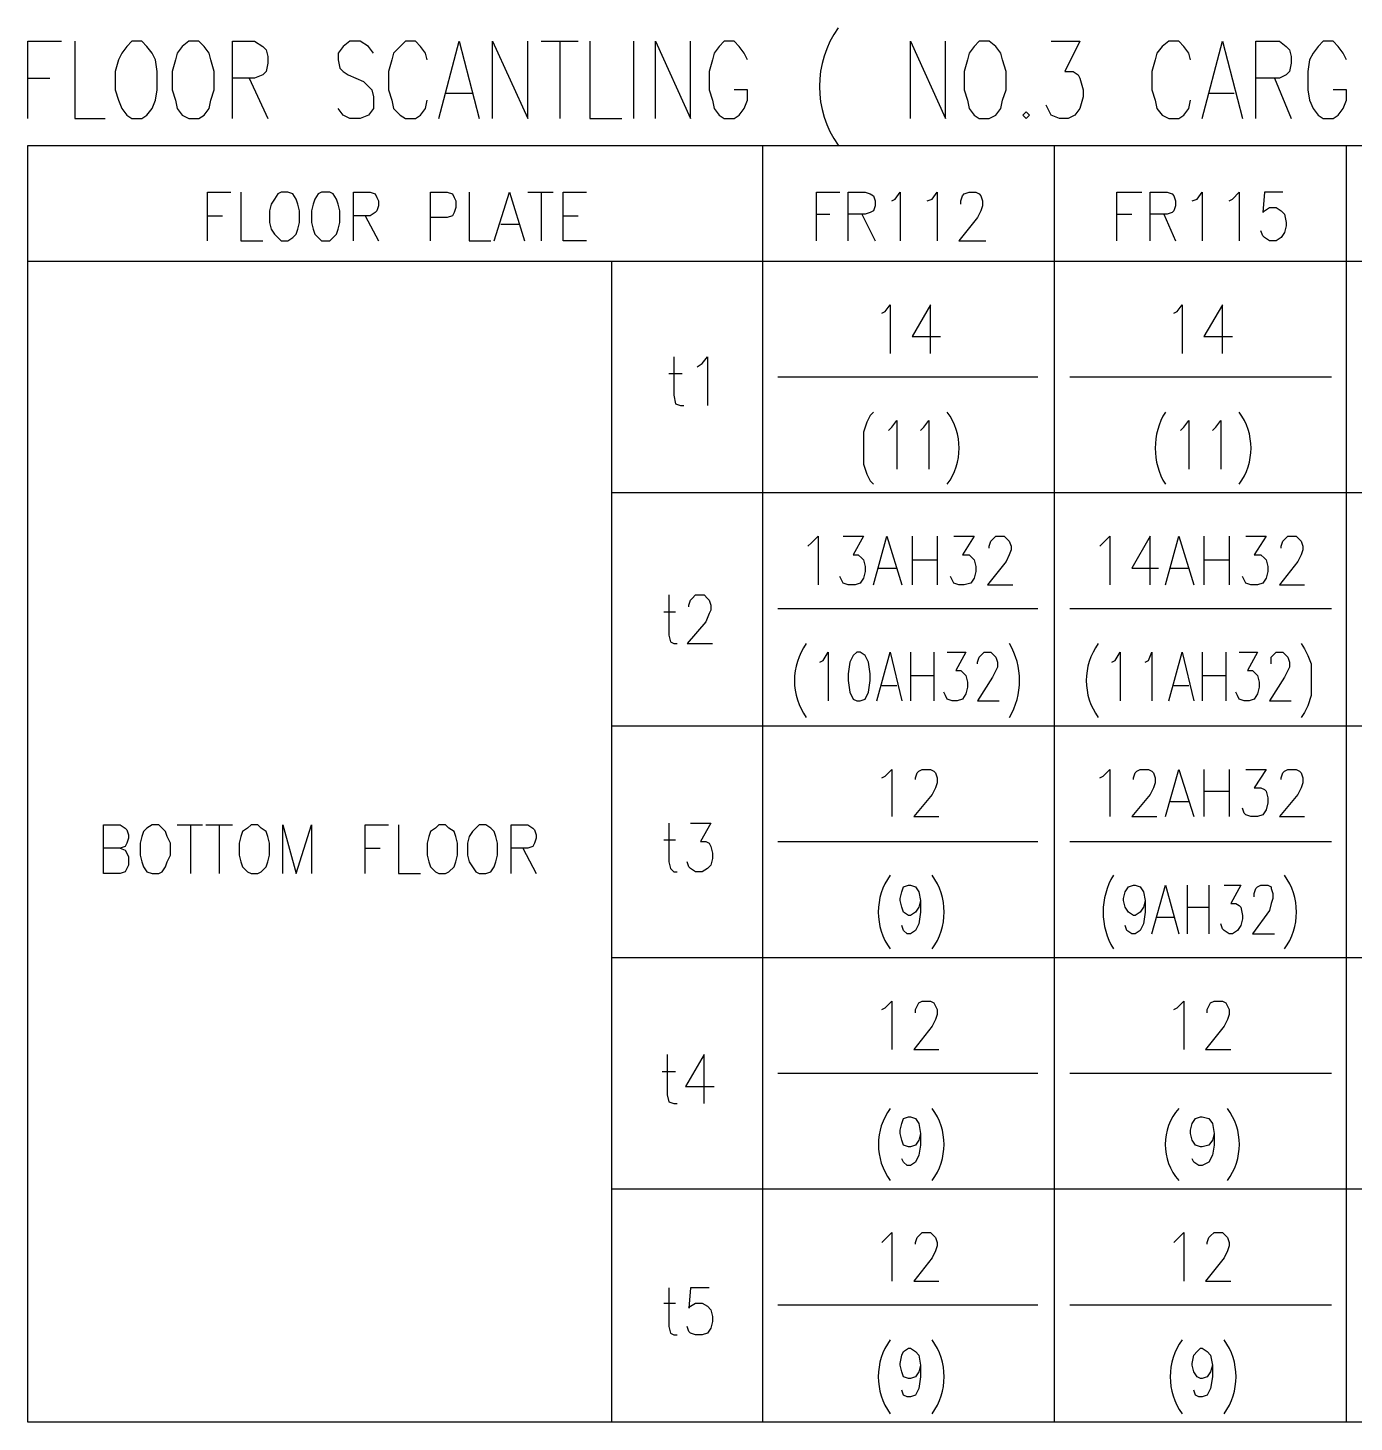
# Model space of a CAD drawing. Header units: millimetres. Extents: x 0.6 to 49, y 0.3 to 23.1.
# Drawn here: x 39.069 to 41.704, y 8.197 to 10.967 of the extents above; entities that cross this region are included whole.
import ezdxf

# ---------------------------------------------------------------- set-up
doc = ezdxf.new("R2010")
doc.units = ezdxf.units.MM
doc.layers.add('PDF_Geometry', color=7, linetype='Continuous')

msp = doc.modelspace()

# ---------------------------------------------------------------- linework, layer by layer
at = {"layer": 'PDF_Geometry', "lineweight": 25}
for points in [[(39.0694, 10.7867), (39.0694, 10.94), (39.1361, 10.94)], [(39.1628, 10.94), (39.1628, 10.7867), (39.2228, 10.7867)], [(39.4761, 10.7867), (39.4761, 10.94), (39.5194, 10.94), (39.5361, 10.93), (39.5428, 10.9233), (39.5461, 10.91), (39.5461, 10.8967), (39.5428, 10.88), (39.5361, 10.8733), (39.5194, 10.8667), (39.4761, 10.8667)], [(39.7561, 10.9167), (39.7461, 10.93), (39.7294, 10.94), (39.7094, 10.94), (39.6961, 10.93), (39.6861, 10.9167), (39.6861, 10.9033), (39.6894, 10.8867), (39.6961, 10.88), (39.7061, 10.8733), (39.7361, 10.86), (39.7461, 10.85), (39.7528, 10.8433), (39.7561, 10.83), (39.7561, 10.8067), (39.7461, 10.7933), (39.7294, 10.7867), (39.7094, 10.7867), (39.6961, 10.7933), (39.6861, 10.8067)], [(39.8628, 10.9033), (39.8594, 10.9167), (39.8494, 10.93), (39.8394, 10.94), (39.8194, 10.94), (39.8094, 10.93), (39.7961, 10.9167), (39.7928, 10.9033), (39.7861, 10.88), (39.7861, 10.8433), (39.7928, 10.8233), (39.7961, 10.8067), (39.8094, 10.7933), (39.8194, 10.7867), (39.8394, 10.7867), (39.8494, 10.7933), (39.8594, 10.8067), (39.8628, 10.8233)], [(39.8861, 10.7867), (39.9261, 10.94), (39.9661, 10.7867)], [(39.9928, 10.7867), (39.9928, 10.94), (40.0628, 10.7867), (40.0628, 10.94)], [(40.0894, 10.94), (40.1628, 10.94)], [(40.1261, 10.94), (40.1261, 10.7867)], [(40.1861, 10.94), (40.1861, 10.7867), (40.2494, 10.7867)], [(40.2728, 10.94), (40.2728, 10.7867)], [(40.3161, 10.7867), (40.3161, 10.94), (40.3861, 10.7867), (40.3861, 10.94)], [(40.4994, 10.9033), (40.4928, 10.9167), (40.4828, 10.93), (40.4728, 10.94), (40.4528, 10.94), (40.4428, 10.93), (40.4328, 10.9167), (40.4294, 10.9033), (40.4228, 10.88), (40.4228, 10.8433), (40.4294, 10.8233), (40.4328, 10.8067), (40.4428, 10.7933), (40.4528, 10.7867), (40.4728, 10.7867), (40.4828, 10.7933), (40.4928, 10.8067), (40.4994, 10.8233), (40.4994, 10.8433), (40.4728, 10.8433)], [(40.8228, 10.7867), (40.8228, 10.94), (40.8928, 10.7867), (40.8928, 10.94)], [(41.1028, 10.94), (41.1594, 10.94), (41.1294, 10.88), (41.1461, 10.88), (41.1561, 10.8733), (41.1594, 10.8667), (41.1661, 10.8433), (41.1661, 10.83), (41.1594, 10.8067), (41.1494, 10.7933), (41.1361, 10.7867), (41.1194, 10.7867), (41.1028, 10.7933), (41.0994, 10.8), (41.0928, 10.8133)], [(41.3794, 10.9033), (41.3761, 10.9167), (41.3661, 10.93), (41.3561, 10.94), (41.3361, 10.94), (41.3228, 10.93), (41.3128, 10.9167), (41.3094, 10.9033), (41.3028, 10.88), (41.3028, 10.8433), (41.3094, 10.8233), (41.3128, 10.8067), (41.3228, 10.7933), (41.3361, 10.7867), (41.3561, 10.7867), (41.3661, 10.7933), (41.3761, 10.8067), (41.3794, 10.8233)], [(41.4028, 10.7867), (41.4428, 10.94), (41.4828, 10.7867)], [(41.5094, 10.7867), (41.5094, 10.94), (41.5561, 10.94), (41.5694, 10.93), (41.5761, 10.9233), (41.5794, 10.91), (41.5794, 10.8967), (41.5761, 10.88), (41.5694, 10.8733), (41.5561, 10.8667), (41.5094, 10.8667)], [(41.6894, 10.9033), (41.6828, 10.9167), (41.6728, 10.93), (41.6628, 10.94), (41.6428, 10.94), (41.6328, 10.93), (41.6228, 10.9167), (41.6161, 10.9033), (41.6128, 10.88), (41.6128, 10.8433), (41.6161, 10.8233), (41.6228, 10.8067), (41.6328, 10.7933), (41.6428, 10.7867), (41.6628, 10.7867), (41.6728, 10.7933), (41.6828, 10.8067), (41.6894, 10.8233), (41.6894, 10.8433), (41.6628, 10.8433)], [(39.0694, 10.8667), (39.1128, 10.8667)], [(39.5094, 10.8667), (39.5461, 10.7867)], [(41.5461, 10.8667), (41.5794, 10.7867)], [(39.8994, 10.8367), (39.9528, 10.8367)], [(41.4161, 10.8367), (41.4661, 10.8367)], [(40.5294, 8.1967), (40.5294, 10.7333)], [(41.1094, 8.1967), (41.1094, 10.7333)], [(41.6894, 8.1967), (41.6894, 10.7333)], [(39.4261, 10.5433), (39.4261, 10.64), (39.4728, 10.64)], [(39.4928, 10.64), (39.4928, 10.5433), (39.5361, 10.5433)], [(39.7161, 10.5433), (39.7161, 10.64), (39.7494, 10.64), (39.7594, 10.6367), (39.7628, 10.63), (39.7661, 10.6233), (39.7661, 10.6133), (39.7628, 10.6033), (39.7594, 10.6), (39.7494, 10.5933), (39.7161, 10.5933)], [(39.8694, 10.5433), (39.8694, 10.64), (39.9028, 10.64), (39.9128, 10.6367), (39.9161, 10.63), (39.9194, 10.6233), (39.9194, 10.61), (39.9161, 10.6), (39.9128, 10.5933), (39.9028, 10.59), (39.8694, 10.59)], [(39.9461, 10.64), (39.9461, 10.5433), (39.9894, 10.5433)], [(39.9961, 10.5433), (40.0261, 10.64), (40.0561, 10.5433)], [(40.0628, 10.64), (40.1128, 10.64)], [(40.0894, 10.64), (40.0894, 10.5433)], [(40.1794, 10.5433), (40.1328, 10.5433), (40.1328, 10.64), (40.1794, 10.64)], [(40.6361, 10.5433), (40.6361, 10.64), (40.6828, 10.64)], [(40.6994, 10.5433), (40.6994, 10.64), (40.7328, 10.64), (40.7428, 10.6367), (40.7494, 10.6333), (40.7528, 10.6233), (40.7528, 10.6133), (40.7494, 10.6033), (40.7428, 10.6), (40.7328, 10.5967), (40.6994, 10.5967)], [(40.7861, 10.6233), (40.7928, 10.6267), (40.8028, 10.64), (40.8028, 10.5433)], [(40.8561, 10.6233), (40.8661, 10.6267), (40.8761, 10.64), (40.8761, 10.5433)], [(40.9228, 10.6167), (40.9228, 10.6233), (40.9261, 10.6333), (40.9294, 10.6367), (40.9394, 10.64), (40.9528, 10.64), (40.9594, 10.6367), (40.9628, 10.6333), (40.9661, 10.6233), (40.9661, 10.6133), (40.9628, 10.6033), (40.9561, 10.59), (40.9194, 10.5433), (40.9728, 10.5433)], [(41.2328, 10.5433), (41.2328, 10.64), (41.2828, 10.64)], [(41.2994, 10.5433), (41.2994, 10.64), (41.3328, 10.64), (41.3428, 10.6367), (41.3461, 10.6333), (41.3494, 10.6233), (41.3494, 10.6133), (41.3461, 10.6033), (41.3428, 10.6), (41.3328, 10.5967), (41.2994, 10.5967)], [(41.3828, 10.6233), (41.3928, 10.6267), (41.4028, 10.64), (41.4028, 10.5433)], [(41.4561, 10.6233), (41.4628, 10.6267), (41.4761, 10.64), (41.4761, 10.5433)], [(41.5628, 10.64), (41.5261, 10.64), (41.5228, 10.6), (41.5261, 10.6033), (41.5361, 10.61), (41.5494, 10.61), (41.5594, 10.6033), (41.5661, 10.5967), (41.5694, 10.58), (41.5694, 10.5733), (41.5661, 10.56), (41.5594, 10.55), (41.5494, 10.5433), (41.5361, 10.5433), (41.5261, 10.55), (41.5228, 10.5533), (41.5194, 10.5633)], [(39.4261, 10.5933), (39.4561, 10.5933)], [(39.7394, 10.5933), (39.7661, 10.5433)], [(40.1328, 10.5933), (40.1628, 10.5933)], [(40.6361, 10.5967), (40.6628, 10.5967)], [(40.7261, 10.5967), (40.7528, 10.5433)], [(41.2328, 10.5967), (41.2628, 10.5967)], [(41.3261, 10.5967), (41.3494, 10.5433)], [(40.0094, 10.5767), (40.0461, 10.5767)], [(39.0694, 10.5033), (47.4894, 10.5033)], [(40.2294, 8.1967), (40.2294, 10.5033)], [(40.7661, 10.4), (40.7728, 10.4033), (40.7828, 10.4167), (40.7828, 10.32)], [(40.8628, 10.32), (40.8628, 10.4167), (40.8261, 10.3533), (40.8828, 10.3533)], [(41.3461, 10.4), (41.3528, 10.4033), (41.3628, 10.4167), (41.3628, 10.32)], [(41.4428, 10.32), (41.4428, 10.4167), (41.4061, 10.3533), (41.4628, 10.3533)], [(40.3528, 10.3133), (40.3528, 10.2367), (40.3561, 10.22), (40.3661, 10.2167), (40.3728, 10.2167)], [(40.3994, 10.2933), (40.4094, 10.3), (40.4194, 10.3133), (40.4194, 10.2167)], [(40.3428, 10.28), (40.3694, 10.28)], [(40.5594, 10.2733), (41.0761, 10.2733)], [(41.1394, 10.2733), (41.6594, 10.2733)], [(40.7494, 10.2033), (40.7428, 10.1967), (40.7361, 10.1833), (40.7294, 10.1633), (40.7294, 10.1), (40.7361, 10.08), (40.7428, 10.0667), (40.7494, 10.06)], [(40.7794, 10.1667), (40.7861, 10.1733), (40.7961, 10.1867), (40.7961, 10.09)], [(40.8428, 10.1667), (40.8494, 10.1733), (40.8594, 10.1867), (40.8594, 10.09)], [(41.3594, 10.1667), (41.3661, 10.1733), (41.3761, 10.1867), (41.3761, 10.09)], [(41.4228, 10.1667), (41.4294, 10.1733), (41.4394, 10.1867), (41.4394, 10.09)], [(40.2294, 10.0433), (47.4894, 10.0433)], [(40.6194, 9.9367), (40.6261, 9.9433), (40.6394, 9.9567), (40.6394, 9.86)], [(40.6894, 9.9567), (40.7294, 9.9567), (40.7094, 9.92), (40.7194, 9.92), (40.7261, 9.9133), (40.7294, 9.91), (40.7328, 9.8967), (40.7328, 9.8867), (40.7294, 9.8733), (40.7228, 9.8633), (40.7128, 9.86), (40.6994, 9.86), (40.6894, 9.8633), (40.6861, 9.87), (40.6828, 9.8767)], [(40.7494, 9.86), (40.7761, 9.9567), (40.8061, 9.86)], [(40.8261, 9.9567), (40.8261, 9.86)], [(40.8761, 9.9567), (40.8761, 9.86)], [(40.9094, 9.9567), (40.9494, 9.9567), (40.9261, 9.92), (40.9394, 9.92), (40.9461, 9.9133), (40.9494, 9.91), (40.9528, 9.8967), (40.9528, 9.8867), (40.9494, 9.8733), (40.9428, 9.8633), (40.9294, 9.86), (40.9194, 9.86), (40.9094, 9.8633), (40.9061, 9.87), (40.9028, 9.8767)], [(40.9794, 9.9333), (40.9794, 9.9367), (40.9828, 9.9467), (40.9861, 9.95), (40.9928, 9.9567), (41.0094, 9.9567), (41.0161, 9.95), (41.0194, 9.9467), (41.0228, 9.9367), (41.0228, 9.93), (41.0194, 9.92), (41.0128, 9.9067), (40.9761, 9.86), (41.0261, 9.86)], [(41.1994, 9.9367), (41.2061, 9.9433), (41.2194, 9.9567), (41.2194, 9.86)], [(41.2994, 9.86), (41.2994, 9.9567), (41.2628, 9.8933), (41.3161, 9.8933)], [(41.3294, 9.86), (41.3561, 9.9567), (41.3861, 9.86)], [(41.4061, 9.9567), (41.4061, 9.86)], [(41.4561, 9.9567), (41.4561, 9.86)], [(41.4894, 9.9567), (41.5294, 9.9567), (41.5061, 9.92), (41.5194, 9.92), (41.5261, 9.9133), (41.5294, 9.91), (41.5328, 9.8967), (41.5328, 9.8867), (41.5294, 9.8733), (41.5228, 9.8633), (41.5128, 9.86), (41.4994, 9.86), (41.4894, 9.8633), (41.4861, 9.87), (41.4828, 9.8767)], [(41.5594, 9.9333), (41.5594, 9.9367), (41.5628, 9.9467), (41.5661, 9.95), (41.5728, 9.9567), (41.5894, 9.9567), (41.5961, 9.95), (41.5994, 9.9467), (41.6028, 9.9367), (41.6028, 9.93), (41.5994, 9.92), (41.5928, 9.9067), (41.5561, 9.86), (41.6061, 9.86)], [(40.7594, 9.8933), (40.7961, 9.8933)], [(40.8261, 9.91), (40.8761, 9.91)], [(41.3394, 9.8933), (41.3761, 9.8933)], [(41.4061, 9.91), (41.4561, 9.91)], [(40.3428, 9.84), (40.3428, 9.76), (40.3461, 9.7467), (40.3528, 9.7433), (40.3594, 9.7433)], [(40.3828, 9.8167), (40.3828, 9.82), (40.3861, 9.83), (40.3894, 9.8333), (40.3961, 9.84), (40.4128, 9.84), (40.4194, 9.8333), (40.4228, 9.83), (40.4261, 9.82), (40.4261, 9.81), (40.4228, 9.8033), (40.4161, 9.7867), (40.3794, 9.7433), (40.4294, 9.7433)], [(40.3328, 9.8067), (40.3561, 9.8067)], [(40.5594, 9.8133), (41.0761, 9.8133)], [(41.1394, 9.8133), (41.6594, 9.8133)], [(40.6428, 9.7067), (40.6494, 9.71), (40.6594, 9.7267), (40.6594, 9.63)], [(40.7561, 9.63), (40.7828, 9.7267), (40.8061, 9.63)], [(40.8228, 9.7267), (40.8228, 9.63)], [(40.8694, 9.7267), (40.8694, 9.63)], [(40.8961, 9.7267), (40.9328, 9.7267), (40.9128, 9.69), (40.9228, 9.69), (40.9294, 9.6833), (40.9328, 9.68), (40.9361, 9.6667), (40.9361, 9.6567), (40.9328, 9.6433), (40.9261, 9.6333), (40.9161, 9.63), (40.9061, 9.63), (40.8961, 9.6333), (40.8928, 9.64), (40.8894, 9.6467)], [(40.9561, 9.7033), (40.9561, 9.7067), (40.9594, 9.7167), (40.9628, 9.72), (40.9694, 9.7267), (40.9828, 9.7267), (40.9894, 9.72), (40.9928, 9.7167), (40.9961, 9.7067), (40.9961, 9.6967), (40.9928, 9.69), (40.9861, 9.6767), (40.9561, 9.63), (40.9994, 9.63)], [(41.2228, 9.7067), (41.2294, 9.71), (41.2394, 9.7267), (41.2394, 9.63)], [(41.2894, 9.7067), (41.2961, 9.71), (41.3028, 9.7267), (41.3028, 9.63)], [(41.3361, 9.63), (41.3628, 9.7267), (41.3861, 9.63)], [(41.4028, 9.7267), (41.4028, 9.63)], [(41.4494, 9.7267), (41.4494, 9.63)], [(41.4761, 9.7267), (41.5128, 9.7267), (41.4928, 9.69), (41.5028, 9.69), (41.5094, 9.6833), (41.5128, 9.68), (41.5161, 9.6667), (41.5161, 9.6567), (41.5128, 9.6433), (41.5061, 9.6333), (41.4961, 9.63), (41.4861, 9.63), (41.4761, 9.6333), (41.4728, 9.64), (41.4694, 9.6467)], [(41.5394, 9.7033), (41.5394, 9.7167), (41.5428, 9.72), (41.5494, 9.7267), (41.5628, 9.7267), (41.5694, 9.72), (41.5728, 9.7167), (41.5761, 9.7067), (41.5761, 9.6967), (41.5728, 9.69), (41.5661, 9.6767), (41.5361, 9.63), (41.5794, 9.63)], [(41.5994, 9.7433), (41.6061, 9.7333), (41.6128, 9.72), (41.6194, 9.7033), (41.6194, 9.64), (41.6128, 9.62), (41.6061, 9.6067), (41.5994, 9.5967)], [(40.8228, 9.68), (40.8694, 9.68)], [(41.4028, 9.68), (41.4494, 9.68)], [(40.7661, 9.66), (40.7961, 9.66)], [(41.3461, 9.66), (41.3761, 9.66)], [(40.2294, 9.58), (47.4894, 9.58)], [(40.7661, 9.4767), (40.7728, 9.48), (40.7861, 9.4933), (40.7861, 9.4)], [(40.8328, 9.4733), (40.8328, 9.4767), (40.8361, 9.4867), (40.8394, 9.49), (40.8461, 9.4933), (40.8628, 9.4933), (40.8694, 9.49), (40.8728, 9.4867), (40.8761, 9.4767), (40.8761, 9.4667), (40.8728, 9.4567), (40.8661, 9.4433), (40.8294, 9.4), (40.8794, 9.4)], [(41.1994, 9.4767), (41.2061, 9.48), (41.2194, 9.4933), (41.2194, 9.4)], [(41.2661, 9.4733), (41.2661, 9.4767), (41.2694, 9.4867), (41.2728, 9.49), (41.2794, 9.4933), (41.2961, 9.4933), (41.3028, 9.49), (41.3061, 9.4867), (41.3094, 9.4767), (41.3094, 9.4667), (41.3061, 9.4567), (41.2994, 9.4433), (41.2628, 9.4), (41.3128, 9.4)], [(41.3294, 9.4), (41.3561, 9.4933), (41.3861, 9.4)], [(41.4061, 9.4933), (41.4061, 9.4)], [(41.4561, 9.4933), (41.4561, 9.4)], [(41.4894, 9.4933), (41.5294, 9.4933), (41.5061, 9.4567), (41.5194, 9.4567), (41.5261, 9.4533), (41.5294, 9.45), (41.5328, 9.4367), (41.5328, 9.4267), (41.5294, 9.4133), (41.5228, 9.4033), (41.5128, 9.4), (41.4994, 9.4), (41.4894, 9.4033), (41.4861, 9.4067), (41.4828, 9.4167)], [(41.5594, 9.4733), (41.5594, 9.4767), (41.5628, 9.4867), (41.5661, 9.49), (41.5728, 9.4933), (41.5894, 9.4933), (41.5961, 9.49), (41.5994, 9.4867), (41.6028, 9.4767), (41.6028, 9.4667), (41.5994, 9.4567), (41.5928, 9.4433), (41.5561, 9.4), (41.6061, 9.4)], [(41.4061, 9.45), (41.4561, 9.45)], [(41.3394, 9.43), (41.3761, 9.43)], [(39.2528, 9.3367), (39.2628, 9.3333), (39.2661, 9.3267), (39.2694, 9.32), (39.2694, 9.3033), (39.2661, 9.2967), (39.2628, 9.29), (39.2528, 9.2867), (39.2194, 9.2867), (39.2194, 9.3833), (39.2528, 9.3833), (39.2628, 9.3767), (39.2661, 9.3733), (39.2694, 9.3633), (39.2694, 9.3567), (39.2661, 9.3467), (39.2628, 9.34), (39.2528, 9.3367), (39.2194, 9.3367)], [(39.3661, 9.3833), (39.4161, 9.3833)], [(39.3928, 9.3833), (39.3928, 9.2867)], [(39.4228, 9.3833), (39.4761, 9.3833)], [(39.4494, 9.3833), (39.4494, 9.2867)], [(39.5761, 9.2867), (39.5761, 9.3833), (39.6028, 9.2867), (39.6328, 9.3833), (39.6328, 9.2867)], [(39.7394, 9.2867), (39.7394, 9.3833), (39.7861, 9.3833)], [(39.8061, 9.3833), (39.8061, 9.2867), (39.8494, 9.2867)], [(40.0294, 9.2867), (40.0294, 9.3833), (40.0628, 9.3833), (40.0728, 9.3767), (40.0761, 9.3733), (40.0794, 9.3633), (40.0794, 9.3567), (40.0761, 9.3467), (40.0728, 9.34), (40.0628, 9.3367), (40.0294, 9.3367)], [(40.3428, 9.3867), (40.3428, 9.31), (40.3461, 9.2967), (40.3528, 9.29), (40.3594, 9.29)], [(40.3861, 9.3867), (40.4261, 9.3867), (40.4061, 9.35), (40.4161, 9.35), (40.4228, 9.3467), (40.4261, 9.34), (40.4294, 9.3267), (40.4294, 9.3167), (40.4261, 9.3033), (40.4194, 9.2967), (40.4094, 9.29), (40.3961, 9.29), (40.3861, 9.2967), (40.3828, 9.3), (40.3794, 9.31)], [(39.7394, 9.3367), (39.7694, 9.3367)], [(40.0528, 9.3367), (40.0794, 9.2867)], [(40.3328, 9.3533), (40.3561, 9.3533)], [(40.5594, 9.35), (41.0761, 9.35)], [(41.1394, 9.35), (41.6594, 9.35)], [(40.8428, 9.2333), (40.8394, 9.22), (40.8328, 9.21), (40.8228, 9.2033), (40.8194, 9.2033), (40.8094, 9.21), (40.8061, 9.22), (40.8028, 9.2333), (40.8028, 9.2367), (40.8061, 9.25), (40.8094, 9.26), (40.8194, 9.2633), (40.8228, 9.2633), (40.8328, 9.26), (40.8394, 9.25), (40.8428, 9.2333), (40.8428, 9.21), (40.8394, 9.1867), (40.8328, 9.1733), (40.8228, 9.1667), (40.8161, 9.1667), (40.8094, 9.1733), (40.8061, 9.1833)], [(41.2894, 9.2333), (41.2861, 9.22), (41.2794, 9.21), (41.2694, 9.2033), (41.2661, 9.2033), (41.2561, 9.21), (41.2494, 9.22), (41.2461, 9.2333), (41.2461, 9.2367), (41.2494, 9.25), (41.2561, 9.26), (41.2661, 9.2633), (41.2694, 9.2633), (41.2794, 9.26), (41.2861, 9.25), (41.2894, 9.2333), (41.2894, 9.21), (41.2861, 9.1867), (41.2794, 9.1733), (41.2694, 9.1667), (41.2628, 9.1667), (41.2528, 9.1733), (41.2494, 9.1833)], [(41.3028, 9.1667), (41.3294, 9.2633), (41.3561, 9.1667)], [(41.3728, 9.2633), (41.3728, 9.1667)], [(41.4161, 9.2633), (41.4161, 9.1667)], [(41.4461, 9.2633), (41.4794, 9.2633), (41.4594, 9.2267), (41.4694, 9.2267), (41.4761, 9.2233), (41.4794, 9.22), (41.4828, 9.2033), (41.4828, 9.1967), (41.4794, 9.1833), (41.4728, 9.1733), (41.4628, 9.1667), (41.4561, 9.1667), (41.4461, 9.1733), (41.4428, 9.1767), (41.4394, 9.1867)], [(41.5061, 9.24), (41.5061, 9.2467), (41.5094, 9.2567), (41.5128, 9.26), (41.5194, 9.2633), (41.5328, 9.2633), (41.5394, 9.26), (41.5394, 9.2567), (41.5428, 9.2467), (41.5428, 9.2367), (41.5394, 9.2267), (41.5361, 9.2133), (41.5028, 9.1667), (41.5461, 9.1667)], [(41.3128, 9.2), (41.3461, 9.2)], [(41.3728, 9.22), (41.4161, 9.22)], [(40.2294, 9.12), (47.4894, 9.12)], [(40.7661, 9.0167), (40.7728, 9.02), (40.7861, 9.0333), (40.7861, 8.9367)], [(40.8328, 9.01), (40.8328, 9.0167), (40.8361, 9.0233), (40.8394, 9.03), (40.8461, 9.0333), (40.8628, 9.0333), (40.8694, 9.03), (40.8728, 9.0233), (40.8761, 9.0167), (40.8761, 9.0067), (40.8728, 8.9967), (40.8661, 8.9833), (40.8294, 8.9367), (40.8794, 8.9367)], [(41.3461, 9.0167), (41.3528, 9.02), (41.3661, 9.0333), (41.3661, 8.9367)], [(41.4128, 9.01), (41.4128, 9.0167), (41.4161, 9.0233), (41.4194, 9.03), (41.4261, 9.0333), (41.4428, 9.0333), (41.4494, 9.03), (41.4528, 9.0233), (41.4561, 9.0167), (41.4561, 9.0067), (41.4528, 8.9967), (41.4461, 8.9833), (41.4094, 8.9367), (41.4594, 8.9367)], [(40.3394, 8.9267), (40.3394, 8.8467), (40.3428, 8.8333), (40.3528, 8.83), (40.3594, 8.83)], [(40.4128, 8.83), (40.4128, 8.9267), (40.3761, 8.8633), (40.4328, 8.8633)], [(40.3294, 8.8933), (40.3561, 8.8933)], [(40.5594, 8.89), (41.0761, 8.89)], [(41.1394, 8.89), (41.6594, 8.89)], [(40.8428, 8.77), (40.8394, 8.7567), (40.8328, 8.7467), (40.8228, 8.7433), (40.8194, 8.7433), (40.8094, 8.7467), (40.8061, 8.7567), (40.8028, 8.77), (40.8028, 8.7767), (40.8061, 8.79), (40.8094, 8.8), (40.8194, 8.8033), (40.8228, 8.8033), (40.8328, 8.8), (40.8394, 8.79), (40.8428, 8.77), (40.8428, 8.7467), (40.8394, 8.7267), (40.8328, 8.7133), (40.8228, 8.7067), (40.8161, 8.7067), (40.8094, 8.7133), (40.8061, 8.72)], [(41.4261, 8.77), (41.4228, 8.7567), (41.4161, 8.7467), (41.4028, 8.7433), (41.3994, 8.7433), (41.3894, 8.7467), (41.3828, 8.7567), (41.3794, 8.77), (41.3794, 8.7767), (41.3828, 8.79), (41.3894, 8.8), (41.3994, 8.8033), (41.4028, 8.8033), (41.4161, 8.8), (41.4228, 8.79), (41.4261, 8.77), (41.4261, 8.7467), (41.4228, 8.7267), (41.4161, 8.7133), (41.4028, 8.7067), (41.3961, 8.7067), (41.3861, 8.7133), (41.3828, 8.72)], [(40.2294, 8.66), (47.4894, 8.66)], [(40.7661, 8.5533), (40.7728, 8.56), (40.7861, 8.5733), (40.7861, 8.4767)], [(40.8328, 8.55), (40.8328, 8.5533), (40.8361, 8.5633), (40.8394, 8.5667), (40.8461, 8.5733), (40.8628, 8.5733), (40.8694, 8.5667), (40.8728, 8.5633), (40.8761, 8.5533), (40.8761, 8.5467), (40.8728, 8.5367), (40.8661, 8.5233), (40.8294, 8.4767), (40.8794, 8.4767)], [(41.3461, 8.5533), (41.3528, 8.56), (41.3661, 8.5733), (41.3661, 8.4767)], [(41.4128, 8.55), (41.4128, 8.5533), (41.4161, 8.5633), (41.4194, 8.5667), (41.4261, 8.5733), (41.4428, 8.5733), (41.4494, 8.5667), (41.4528, 8.5633), (41.4561, 8.5533), (41.4561, 8.5467), (41.4528, 8.5367), (41.4461, 8.5233), (41.4094, 8.4767), (41.4594, 8.4767)], [(40.3428, 8.4633), (40.3428, 8.3867), (40.3461, 8.3733), (40.3528, 8.37), (40.3594, 8.37)], [(40.4228, 8.4633), (40.3861, 8.4633), (40.3828, 8.4233), (40.3861, 8.4267), (40.3961, 8.4333), (40.4094, 8.4333), (40.4194, 8.4267), (40.4261, 8.42), (40.4294, 8.4067), (40.4294, 8.3967), (40.4261, 8.3833), (40.4194, 8.3733), (40.4094, 8.37), (40.3961, 8.37), (40.3861, 8.3733), (40.3828, 8.3767), (40.3794, 8.3867)], [(40.3328, 8.4333), (40.3561, 8.4333)], [(40.5594, 8.43), (41.0761, 8.43)], [(41.1394, 8.43), (41.6594, 8.43)], [(40.8428, 8.31), (40.8394, 8.2967), (40.8328, 8.2867), (40.8228, 8.2833), (40.8194, 8.2833), (40.8094, 8.2867), (40.8061, 8.2967), (40.8028, 8.31), (40.8028, 8.3133), (40.8061, 8.33), (40.8094, 8.3367), (40.8194, 8.3433), (40.8228, 8.3433), (40.8328, 8.3367), (40.8394, 8.33), (40.8428, 8.31), (40.8428, 8.2867), (40.8394, 8.2633), (40.8328, 8.25), (40.8228, 8.2467), (40.8161, 8.2467), (40.8094, 8.25), (40.8061, 8.26)], [(41.4228, 8.31), (41.4194, 8.2967), (41.4128, 8.2867), (41.4028, 8.2833), (41.3994, 8.2833), (41.3928, 8.2867), (41.3861, 8.2967), (41.3828, 8.31), (41.3828, 8.3133), (41.3861, 8.33), (41.3928, 8.3367), (41.3994, 8.3433), (41.4028, 8.3433), (41.4128, 8.3367), (41.4194, 8.33), (41.4228, 8.31), (41.4228, 8.2867), (41.4194, 8.2633), (41.4128, 8.25), (41.4028, 8.2467), (41.3961, 8.2467), (41.3894, 8.25), (41.3861, 8.26)]]:
    msp.add_lwpolyline(points, dxfattribs=at)
for points in [[(39.2761, 10.94), (39.2661, 10.93), (39.2561, 10.9167), (39.2494, 10.9033), (39.2428, 10.88), (39.2428, 10.8433), (39.2494, 10.8233), (39.2561, 10.8067), (39.2661, 10.7933), (39.2761, 10.7867), (39.2961, 10.7867), (39.3061, 10.7933), (39.3161, 10.8067), (39.3228, 10.8233), (39.3261, 10.8433), (39.3261, 10.88), (39.3228, 10.9033), (39.3161, 10.9167), (39.3061, 10.93), (39.2961, 10.94)], [(39.3894, 10.94), (39.3761, 10.93), (39.3661, 10.9167), (39.3628, 10.9033), (39.3561, 10.88), (39.3561, 10.8433), (39.3628, 10.8233), (39.3661, 10.8067), (39.3761, 10.7933), (39.3894, 10.7867), (39.4094, 10.7867), (39.4194, 10.7933), (39.4294, 10.8067), (39.4328, 10.8233), (39.4394, 10.8433), (39.4394, 10.88), (39.4328, 10.9033), (39.4294, 10.9167), (39.4194, 10.93), (39.4094, 10.94)], [(40.9594, 10.94), (40.9494, 10.93), (40.9394, 10.9167), (40.9361, 10.9033), (40.9294, 10.88), (40.9294, 10.8433), (40.9361, 10.8233), (40.9394, 10.8067), (40.9494, 10.7933), (40.9594, 10.7867), (40.9794, 10.7867), (40.9928, 10.7933), (41.0028, 10.8067), (41.0061, 10.8233), (41.0128, 10.8433), (41.0128, 10.88), (41.0061, 10.9033), (41.0028, 10.9167), (40.9928, 10.93), (40.9794, 10.94)], [(41.0528, 10.8), (41.0461, 10.7933), (41.0528, 10.7867), (41.0594, 10.7933)], [(47.4894, 10.7333), (47.4894, 8.1967), (39.0694, 8.1967), (39.0694, 10.7333)], [(39.5728, 10.64), (39.5661, 10.6367), (39.5594, 10.6267), (39.5528, 10.6167), (39.5494, 10.6033), (39.5494, 10.58), (39.5528, 10.5667), (39.5594, 10.5567), (39.5661, 10.55), (39.5728, 10.5433), (39.5861, 10.5433), (39.5961, 10.55), (39.6028, 10.5567), (39.6061, 10.5667), (39.6094, 10.58), (39.6094, 10.6033), (39.6061, 10.6167), (39.6028, 10.6267), (39.5961, 10.6367), (39.5861, 10.64)], [(39.6528, 10.64), (39.6461, 10.6367), (39.6394, 10.6267), (39.6361, 10.6167), (39.6328, 10.6033), (39.6328, 10.58), (39.6361, 10.5667), (39.6394, 10.5567), (39.6461, 10.55), (39.6528, 10.5433), (39.6694, 10.5433), (39.6761, 10.55), (39.6828, 10.5567), (39.6861, 10.5667), (39.6894, 10.58), (39.6894, 10.6033), (39.6861, 10.6167), (39.6828, 10.6267), (39.6761, 10.6367), (39.6694, 10.64)], [(40.7161, 9.7267), (40.7094, 9.72), (40.7028, 9.7067), (40.6994, 9.6833), (40.6994, 9.67), (40.7028, 9.6467), (40.7094, 9.6333), (40.7161, 9.63), (40.7228, 9.63), (40.7328, 9.6333), (40.7394, 9.6467), (40.7428, 9.67), (40.7428, 9.6833), (40.7394, 9.7067), (40.7328, 9.72), (40.7228, 9.7267)], [(39.3161, 9.3833), (39.3061, 9.3767), (39.2994, 9.37), (39.2961, 9.36), (39.2928, 9.3467), (39.2928, 9.3233), (39.2961, 9.31), (39.2994, 9.3), (39.3061, 9.29), (39.3161, 9.2867), (39.3294, 9.2867), (39.3361, 9.29), (39.3428, 9.3), (39.3461, 9.31), (39.3528, 9.3233), (39.3528, 9.3467), (39.3461, 9.36), (39.3428, 9.37), (39.3361, 9.3767), (39.3294, 9.3833)], [(39.5128, 9.3833), (39.5061, 9.3767), (39.4961, 9.37), (39.4928, 9.36), (39.4894, 9.3467), (39.4894, 9.3233), (39.4928, 9.31), (39.4961, 9.3), (39.5061, 9.29), (39.5128, 9.2867), (39.5261, 9.2867), (39.5328, 9.29), (39.5428, 9.3), (39.5461, 9.31), (39.5494, 9.3233), (39.5494, 9.3467), (39.5461, 9.36), (39.5428, 9.37), (39.5328, 9.3767), (39.5261, 9.3833)], [(39.8861, 9.3833), (39.8794, 9.3767), (39.8694, 9.37), (39.8661, 9.36), (39.8628, 9.3467), (39.8628, 9.3233), (39.8661, 9.31), (39.8694, 9.3), (39.8794, 9.29), (39.8861, 9.2867), (39.8994, 9.2867), (39.9061, 9.29), (39.9161, 9.3), (39.9194, 9.31), (39.9228, 9.3233), (39.9228, 9.3467), (39.9194, 9.36), (39.9161, 9.37), (39.9061, 9.3767), (39.8994, 9.3833)], [(39.9661, 9.3833), (39.9594, 9.3767), (39.9528, 9.37), (39.9461, 9.36), (39.9428, 9.3467), (39.9428, 9.3233), (39.9461, 9.31), (39.9528, 9.3), (39.9594, 9.29), (39.9661, 9.2867), (39.9794, 9.2867), (39.9894, 9.29), (39.9961, 9.3), (39.9994, 9.31), (40.0028, 9.3233), (40.0028, 9.3467), (39.9994, 9.36), (39.9961, 9.37), (39.9894, 9.3767), (39.9794, 9.3833)]]:
    msp.add_lwpolyline(points, close=True, dxfattribs=at)
for centre, radius, start, end in [((40.8429, 10.85), 0.2008, 144.4874, 215.5126), ((40.7992, 10.1317), 0.1205, 323.5149, 36.4851), ((41.4461, 10.1317), 0.1369, 148.4382, 211.5618), ((41.3792, 10.1317), 0.1205, 323.5149, 36.4851), ((40.7175, 9.67), 0.1252, 144.1329, 215.8671), ((40.8975, 9.67), 0.1423, 328.9787, 31.0213), ((41.2975, 9.67), 0.1252, 144.1329, 215.8671), ((40.8842, 9.21), 0.1252, 144.1329, 215.8671), ((40.7647, 9.21), 0.1252, 324.1329, 35.8671), ((41.3481, 9.21), 0.1423, 148.9787, 211.0213), ((41.4647, 9.21), 0.1252, 324.1329, 35.8671), ((40.8797, 8.7483), 0.1205, 143.5149, 216.4851), ((40.7692, 8.7483), 0.1205, 323.5149, 36.4851), ((41.4378, 8.7483), 0.1087, 138.7314, 221.2686), ((41.3559, 8.7483), 0.1205, 323.5149, 36.4851), ((40.8842, 8.2867), 0.1252, 144.1329, 215.8671), ((40.7647, 8.2867), 0.1252, 324.1329, 35.8671), ((41.4642, 8.2867), 0.1252, 144.1329, 215.8671), ((41.3447, 8.2867), 0.1252, 324.1329, 35.8671)]:
    msp.add_arc(centre, radius, start, end, dxfattribs=at)

doc.saveas('drawing.dxf')
